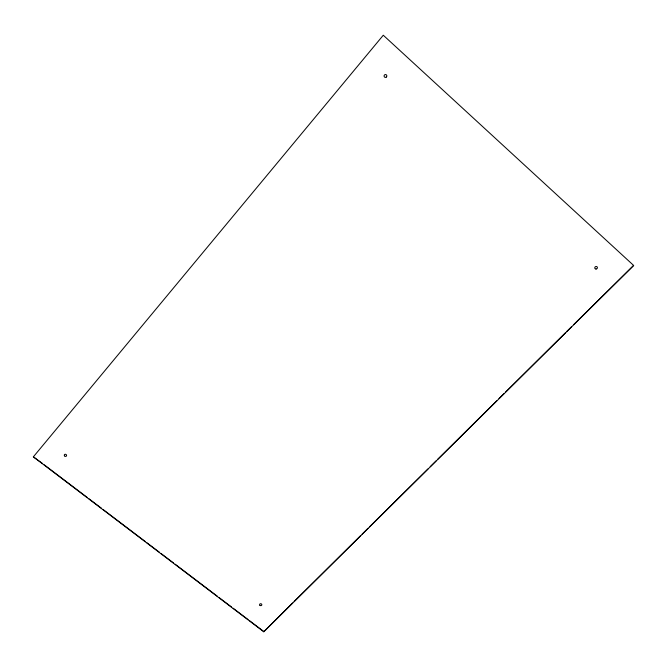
<?xml version="1.0" encoding="UTF-8"?>
<svg xmlns="http://www.w3.org/2000/svg" width="667" height="667" viewBox="0 0 667 667"><rect width="100%" height="100%" fill="white"/><g stroke="black" fill="none" stroke-linecap="round" stroke-linejoin="round"><path stroke-width="1" d="M42.621 463.582L33.35 456.853L263.757 631.774L292.646 602.951M33.35 456.853L383.283 35.226L633.65 265.458L263.757 631.774M294.13 601.484L360.672 535.576M362.156 534.109L368.067 528.247M369.551 526.788L427.964 468.934M430.182 466.733L436.093 460.872M437.577 459.413L496.723 400.825M498.949 398.624L504.119 393.497M505.603 392.029L565.491 332.716M566.975 331.249L571.411 326.855M573.628 324.654L633.65 265.458M44.28 464.841L87.36 497.54M89.011 498.799L101.442 508.237M103.102 509.496L145.348 541.571M147.007 542.83L159.43 552.259M161.089 553.518L173.512 562.956M175.171 564.215L217.417 596.29M219.076 597.549L231.499 606.987M233.158 608.237L248.074 619.56M249.725 620.819L263.815 631.516M596.031 269.026A1.351 1.242 -31.4 0 0 597.257 267.083A1.351 1.242 -31.4 0 0 594.964 267.167A1.351 1.242 -31.4 0 0 596.031 269.026M386.385 77.005A1.426 1.367 -76.4 0 0 385.86 74.604A1.426 1.367 -76.4 0 0 384.117 76.313A1.426 1.367 -76.4 0 0 386.385 77.005M259.988 605.378A1.117 0.959 11.6 0 0 261.806 604.927A1.117 0.959 11.6 0 0 260.347 603.752A1.117 0.959 11.6 0 0 259.988 605.378M64.457 455.811A1.184 1.034 28.5 0 0 66.458 455.936A1.184 1.034 28.5 0 0 65.383 454.269A1.184 1.034 28.5 0 0 64.457 455.811"/></g></svg>
